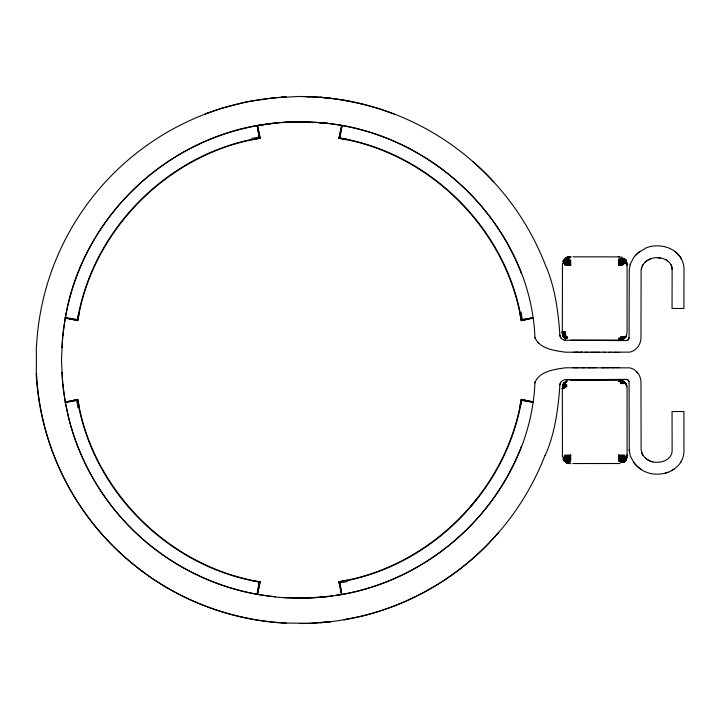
<?xml version="1.0" encoding="UTF-8"?>
<svg xmlns="http://www.w3.org/2000/svg" width="720" height="720" viewBox="0 0 720 720"><rect width="100%" height="100%" fill="white"/><g stroke="black" fill="none" stroke-linecap="round" stroke-linejoin="round"><path stroke-width="1.08" d="M321.831 122.868C431.379 131.238 530.253 225.981 534.915 337.149C538.902 348.867 555.075 350.703 565.623 352.206L629.676 352.143A13.428 13.428 0 0 0 631.701 351.54A13.716 13.716 0 0 0 633.591 350.631A14.337 14.337 0 0 0 636.354 348.543A14.796 14.796 0 0 0 637.317 347.526A15.111 15.111 0 0 0 638.937 345.231A15.435 15.435 0 0 0 640.98 337.581L641.106 270.378L642.258 266.004A13.266 13.266 0 0 1 643.248 264.384A14.931 14.931 0 0 1 645.003 262.35A16.083 16.083 0 0 1 647.199 260.568A16.731 16.731 0 0 1 650.538 258.84A16.794 16.794 0 0 1 652.041 258.345A17.784 17.784 0 0 1 657.045 257.706L660.375 257.985A19.431 19.431 0 0 1 662.634 258.489A16.695 16.695 0 0 1 664.677 259.218A15.048 15.048 0 0 1 665.919 259.821A13.923 13.923 0 0 1 667.584 260.883A12.465 12.465 0 0 1 669.006 262.116A11.412 11.412 0 0 1 669.816 263.016A10.746 10.746 0 0 1 670.806 264.474A10.242 10.242 0 0 1 671.319 265.518A9.981 9.981 0 0 1 672.12 269.451L672.048 308.466L683.928 308.484L683.973 268.191A21.798 21.798 0 0 0 681.507 259.137A22.221 22.221 0 0 0 679.644 256.194A23.256 23.256 0 0 0 677.322 253.548A24.363 24.363 0 0 0 674.586 251.235L672.534 249.885A27.342 27.342 0 0 0 669.168 248.202A29.511 29.511 0 0 0 665.46 246.933A32.004 32.004 0 0 0 662.823 246.348A33.795 33.795 0 0 0 658.629 245.862L657.18 245.817A28.386 28.386 0 0 0 652.761 246.105L649.953 246.654A28.179 28.179 0 0 0 646.002 247.959L638.109 252.864A28.701 28.701 0 0 0 635.382 255.564A27.747 27.747 0 0 0 633.114 258.525L630.423 263.808L629.262 269.226L629.091 337.68L628.29 339.822L626.787 340.56L564.858 340.263M36.342 346.455L36.342 373.545M629.091 337.509L628.605 339.399L627.111 340.533M562.455 263.196L562.329 331.785L562.842 335.43L565.578 338.94L563.499 336.78L562.455 333.711L562.329 331.785L565.578 331.785L563.499 334.008L562.455 333.252L562.329 331.785L563.499 334.872L567.009 336.537L567.009 338.49L564.408 337.149L562.842 334.917L562.329 331.785L562.842 333.378L565.578 334.917L563.499 335.592L562.455 333.252L563.499 336.537L565.578 338.823L565.578 333.459L564.408 331.785L562.842 333.378L562.329 331.785L562.842 335.367L564.408 338.031L564.408 331.785M568.692 265.149L569.187 263.682L570.645 263.196M562.329 455.229L562.455 457.173L562.329 388.584L563.499 383.517L562.455 388.584M620.217 456.687L620.973 458.352L620.217 461.367L618.759 455.229L622.17 456.822L623.115 458.316L620.973 459.981L618.759 460.296L618.759 455.229L624.996 455.229L623.745 456.417L622.395 455.229L621.882 457.443L624.897 459.585L625.455 458.352L626.067 458.64L624.897 459.585L623.745 456.417L620.703 455.229L619.947 456.903L619.947 460.215L618.759 461.466L621.486 461.079L623.439 459.909L624.114 459.027L623.511 457.443L623.826 455.229M626.949 457.056L625.905 459.981L623.826 462.267L626.553 458.811L627.075 455.229L625.905 460.296L627.075 455.229L627.075 388.584L626.553 384.948L626.949 386.631M564.408 382.437L562.842 385.452L562.455 387.117L563.499 386.37L562.329 388.584L563.499 384.777L567.009 386.757L563.499 387.396L562.329 388.584L562.842 385.002L564.408 382.347L564.408 388.584L562.842 386.991L562.329 388.584L563.499 388.584L563.499 383.589L564.408 382.437L562.455 386.757M62.703 335.664L61.479 360L62.703 384.336M562.329 388.584L563.499 383.589L562.842 385.173L564.408 382.734L567.009 380.907L563.499 383.832M626.949 457.173L625.905 460.215L627.075 455.229L626.949 455.688M626.949 456.084L627.075 455.229L625.905 459.981L623.826 462.267M626.949 456.417L627.075 455.229M641.178 269.307L641.565 267.66M257.004 594.306L259.029 582.723L260.046 582.183L257.346 594.36C221.157 588.006 186.633 572.805 157.194 550.845L156.924 550.638C113.94 518.481 82.314 471.51 68.976 419.499L65.25 402.03M257.481 593.28L259.371 582.507L260.127 581.742L257.553 594.396M341.568 126.648L339.669 137.493L338.904 138.258C429.975 153.135 506.412 229.608 521.28 320.67L522.027 319.86L533.061 317.835M65.25 317.97L77.013 319.851L77.778 320.616C92.646 229.536 169.128 153.108 260.19 138.231L259.371 137.493L257.49 126.72M65.322 317.565L76.797 319.509L77.364 320.445C91.899 232.092 164.151 157.239 251.874 139.401M621.486 259.299L618.759 265.149L622.395 265.149L624.609 262.413L624.897 260.784L624.114 259.785L620.433 258.111L623.439 260.469L624.897 263.682L625.797 263.466L626.067 261.729L618.759 265.149L618.759 260.073L621.846 260.784L623.115 262.053L622.17 263.556L618.759 265.149L620.217 259.002L621.486 259.299L621.882 258.444L622.557 259.785L623.115 259.002L623.439 260.469L624.114 259.785L624.114 261.342L624.897 260.784M341.577 125.532L338.904 138.258L347.067 139.833M79.353 312.444L77.778 320.616L65.241 318.06C81.909 215.127 173.628 130.752 277.632 122.859M341.577 594.468L338.904 581.742C429.948 566.874 506.385 490.428 521.262 399.384L522.018 400.149L533.07 402.084L521.703 399.474L522.234 400.491L533.034 402.381M347.166 580.599C434.88 562.761 507.132 487.908 521.676 399.555M77.328 320.526L78.912 312.354M519.687 407.547L521.28 399.33M520.119 407.646L521.703 399.474M570.186 263.223L570.645 261.504L567.918 262.413L564.795 262.413L563.607 263.466L563.94 262.017L566.847 261.342L565.965 260.469L566.289 259.002L568.971 258.111L569.187 259.002C566.1 259.2 564.165 262.233 564.408 265.149L566.847 261.342L570.645 260.073L570.645 265.149L565.578 265.149L568.818 264.294M626.553 335.43L627.075 331.785L627.075 265.149L625.905 260.073L627.075 265.149L625.905 260.073L627.075 265.149L626.949 264.69M569.457 456.903L569.457 460.215L570.645 461.466L567.918 461.079L567.918 457.956L567.009 455.229L570.645 457.173M620.217 263.682L619.209 263.223L618.759 261.504L621.486 262.413L622.341 264.294L618.759 265.149L620.352 261.729L618.759 258.903L620.217 259.002L620.973 260.388L620.217 263.682L620.703 265.149L623.745 263.961L623.511 262.926M562.455 386.667L562.842 385.002L562.842 388.584L562.455 388.125M680.949 461.871A21.798 21.798 0 0 0 683.964 451.809L683.928 411.516L672.048 411.534L672.12 450.549A10.053 10.053 0 0 1 671.076 455.013A10.746 10.746 0 0 1 670.176 456.516A11.412 11.412 0 0 1 669.006 457.893A12.465 12.465 0 0 1 667.584 459.117A13.923 13.923 0 0 1 666.495 459.846A15.048 15.048 0 0 1 665.307 460.494A16.344 16.344 0 0 1 664.02 461.052A17.811 17.811 0 0 1 662.634 461.511A19.44 19.44 0 0 1 660.366 462.024L657.045 462.303A17.784 17.784 0 0 1 652.824 461.862A16.776 16.776 0 0 1 647.829 459.837A16.074 16.074 0 0 1 645.507 458.118A14.931 14.931 0 0 1 643.248 455.616A13.266 13.266 0 0 1 642.258 453.996L641.106 449.622L640.98 382.419A15.435 15.435 0 0 0 639.279 375.39A15.111 15.111 0 0 0 637.317 372.474L636.354 371.457A14.337 14.337 0 0 0 634.185 369.729A13.716 13.716 0 0 0 632.349 368.73A13.428 13.428 0 0 0 629.676 367.857L565.623 367.794C555.048 369.27 539.217 371.133 534.933 382.653C530.469 488.655 440.397 580.248 336.789 595.314M569.457 460.215L566.847 459.027L565.965 459.909L566.289 461.367L567.513 461.925L567.234 462.537L566.289 461.367L566.847 460.584L565.281 459.027L564.507 456.687L570.645 455.229L569.187 461.367L568.431 458.352L570.645 455.229L565.578 455.229L566.289 458.316L567.918 457.956L570.645 458.865L570.186 457.146M564.408 382.734L562.455 387.396L564.408 383.22L567.009 381.267L563.499 384.228L562.455 386.91M619.947 456.903L619.209 457.146L618.759 458.865L620.352 458.64L621.882 457.443L623.439 459.909L623.115 458.316M626.949 456.903L624.996 461.079L623.826 461.925M624.996 382.347C619.218 379.71 615.132 378.432 624.609 382.347L624.897 383.517L620.433 383.517L620.217 382.347L624.996 382.347L620.433 380.394L621.882 380.781L623.439 382.347L623.115 383.517L621.486 380.781L618.759 380.268L570.645 380.268L570.645 379.656M630.063 264.897L630.423 263.808M618.759 340.524L570.645 340.344L618.759 340.11L620.973 338.94L621.882 336.861L622.557 338.031L621.882 339.588L623.115 338.94L618.759 338.94L618.759 340.524L619.641 340.533L619.047 340.533M545.058 455.751C555.021 433.449 558.216 408.924 559.908 384.777A5.751 5.751 0 0 1 560.853 382.239M567.513 258.444L566.847 259.785L566.289 259.002L567.234 257.832L570.645 265.149L567.513 262.926L564.507 263.682L570.645 265.149L567.558 260.784L564.498 260.784L563.94 262.017L570.645 265.149L569.457 260.154L569.457 263.466M624.114 459.027L624.897 456.687L625.797 456.903L624.609 457.956L623.511 457.443M567.918 461.079L570.645 455.229L563.94 458.352L564.498 459.585L567.558 459.585L570.645 455.229L570.645 460.296L569.79 457.056M77.904 407.862L76.797 400.482L77.328 399.474L65.277 402.156L77.013 400.14L77.778 399.384C92.646 490.464 169.128 566.892 260.19 581.769M521.127 312.138L522.243 319.518L521.703 320.526L533.079 317.961M621.486 338.031L620.433 336.861L624.114 336.861L623.439 338.031L623.115 336.861L621.486 339.588C614.52 341.037 627.219 339.552 626.436 335.43L623.511 338.94L622.17 339.588L618.759 340.11L620.217 338.031L620.973 338.94L620.973 339.588L618.759 340.11L620.352 339.588L618.759 338.031L624.897 338.031L625.797 336.861L624.897 336.861L623.745 338.94L618.912 340.092M570.645 260.073L569.79 263.313M618.759 460.296L619.605 457.056M339.075 137.844L342.045 125.622L340.011 137.277L339.075 137.844C427.428 152.379 502.272 224.64 520.119 312.354M620.433 263.961L621.846 260.784L619.947 263.466M562.842 386.37L565.578 384.228L567.009 385.173L564.408 385.857L565.578 386.91L565.578 384.228L564.408 383.904L565.578 381.546M625.905 458.316L626.553 457.443M562.455 332.64L563.499 331.785L563.499 336.861L562.842 335.367M470.475 506.655L475.947 500.022M562.842 332.64L563.499 332.973L562.842 331.785L562.842 332.64L565.578 333.459L563.499 334.881L562.455 333.252M498.762 532.368L486.927 545.202A263.286 263.286 0 0 1 360.369 616.509L343.908 619.74L346.581 619.272M568.971 258.111L567.918 259.299L567.918 262.413L567.009 265.149L568.728 264.69M494.748 536.904L495.252 536.328M620.433 383.517L621.486 382.347L621.882 383.517L622.557 381.438L618.759 380.268L619.947 381.438L620.352 380.781L618.759 380.268L620.973 381.438L620.217 380.394L621.882 380.781L624.609 382.347L626.436 384.948C625.698 381.834 620.352 379.872 619.227 380.295M618.759 265.149L622.557 261.342L621.882 262.926L623.115 262.053M569.79 257.346L570.645 256.824L570.645 257.346L567.009 257.346L565.578 257.994L566.289 257.994M569.052 257.346L570.645 256.824L567.009 257.346L570.645 256.824L569.052 257.346L570.645 257.346M619.209 380.394L618.759 380.781L622.395 380.781L623.826 381.438L618.759 381.438L618.759 379.476L619.641 379.467M559.872 385.056A5.778 5.778 0 0 1 562.122 380.889A5.868 5.868 0 0 1 565.137 379.71L627.003 379.458L628.38 380.277L629.091 382.491L629.262 450.774L630.423 456.192L633.816 462.483A28.557 28.557 0 0 0 638.109 467.136A29.088 29.088 0 0 0 641.241 469.512A28.8 28.8 0 0 0 644.751 471.483L646.002 472.041A28.179 28.179 0 0 0 649.953 473.346L652.761 473.895A28.386 28.386 0 0 0 657.18 474.183L658.629 474.138A33.795 33.795 0 0 0 661.455 473.868A31.995 31.995 0 0 0 665.46 473.067A29.502 29.502 0 0 0 667.962 472.275A28.071 28.071 0 0 0 671.454 470.718L675.54 468.036A23.922 23.922 0 0 0 677.322 466.452A23.04 23.04 0 0 0 678.924 464.724A22.203 22.203 0 0 0 680.94 461.871M618.759 381.438L619.605 380.394M621.846 338.94L619.947 339.975M564.498 459.585L565.281 459.027L563.94 458.352L563.607 456.903L564.795 457.956M566.289 458.316L570.645 455.229M620.433 339.975L623.115 338.94M623.826 461.367L624.996 460.584M622.557 338.94L620.217 339.975M562.842 385.857L563.499 385.497M521.28 320.67L533.097 318.078M569.187 456.687L565.893 457.443L564.507 456.687L564.408 455.229L565.659 456.417L568.971 456.417M565.578 257.994L570.645 256.824L567.063 257.346L564.795 258.903M562.842 333.378L562.455 332.973L564.408 336.465L565.578 337.149L567.009 336.537M622.17 339.588L623.745 338.94M204.984 114.066L221.211 108.342L247.023 101.745M206.802 113.346L207.423 113.103M568.431 257.346L569.457 256.959L567.918 257.346L569.187 256.959M251.964 139.833L260.19 138.231M567.513 257.346L570.645 256.824M565.659 263.961L568.971 263.961M623.745 456.417L620.433 456.417L618.759 455.229L621.486 461.079L621.486 457.956L620.433 456.417M568.818 256.959L564.507 258.903L568.971 256.959M620.586 339.975L622.341 339.588L618.759 339.588L619.209 339.975M347.067 580.167L338.904 581.742L339.66 582.507L341.559 593.352M246.456 101.844L275.364 97.632M257.229 125.658L259.038 137.277L260.046 137.817L257.544 125.604L260.127 138.258M256.239 125.838L263.61 124.524M522.243 319.518L533.034 317.628M65.34 402.489L76.797 400.482M337.797 595.134L335.412 595.503M251.658 138.393L259.038 137.277M340.002 582.723L341.712 594.441L338.994 582.183L340.002 582.723L347.382 581.607M284.22 597.645L309.096 598.014L332.406 595.917M284.22 623.043L309.933 623.313L332.406 621.45M272.385 97.875L299.511 96.48L320.247 97.29L340.551 99.666L360.477 103.581M281.601 122.562L291.834 122.004M281.988 97.128L281.214 97.191M282.474 97.092L285.966 96.822M618.759 457.173L619.209 457.146M619.497 463.491L617.607 463.545M619.227 463.509L572.94 463.545M293.76 121.95L298.026 121.842M309.267 121.995L287.424 122.112L275.337 123.039A239.661 239.661 0 0 1 299.673 121.806L318.483 122.544M290.646 122.031L299.952 121.806M572.967 367.767L574.083 367.758M618.282 367.587L619.641 367.587M615.897 367.596L616.374 367.596M601.605 367.65L603.333 367.65M574.956 367.758L576.666 367.749M577.161 367.749L577.692 367.749M578.835 367.74L579.546 367.74M582.075 367.731L585.063 367.713M587.547 367.704L596.286 367.677M602.55 367.65L608.877 367.623M611.154 367.614L614.214 367.605M616.275 367.596L616.815 367.596M565.704 379.674L626.895 379.44L628.29 380.178L629.046 381.825M572.931 256.824L619.641 256.887L618.237 256.824M568.692 256.959L570.645 256.959M620.586 264.294L622.341 264.294L622.395 265.149M618.759 339.975L620.703 339.975M619.641 352.413L617.823 352.413M618.759 380.394L623.745 381.438L625.797 383.517L626.067 384.948L625.797 383.517M562.455 387.729L563.499 388.584M568.818 456.084L565.578 455.229M620.586 456.084L622.341 456.084L618.759 455.229L622.557 460.584L622.557 459.027L618.759 455.229M565.281 461.466L564.507 461.466L562.968 458.865L564.795 461.466L563.607 460.296L565.281 461.466L564.498 460.296M567.558 462.375L568.431 463.023L567.009 463.023L570.645 463.545L565.578 462.375L566.289 462.375M573.273 352.233L574.119 352.242M576.666 352.251L578.835 352.26M581.409 352.269L582.318 352.269M590.958 352.305L592.047 352.314M598.752 352.332L599.85 352.341M613.728 352.395L616.212 352.404M615.897 352.404L616.428 352.404M574.956 352.242L577.098 352.251M580.077 352.26L581.985 352.269M584.964 352.278L588.204 352.296M592.713 352.314L598.068 352.332M603.333 352.35L605.628 352.359M608.778 352.377L611.64 352.386M306.153 96.615L309.933 96.687M618.759 263.196L619.209 263.223M570.186 463.419L570.645 463.545L565.578 462.375M568.818 463.419L565.659 462.375L570.645 463.545L569.79 463.419M568.971 463.419L570.645 463.545L569.457 463.419M569.187 463.419L570.645 463.545M329.346 98.172L330.462 98.28A265.995 265.995 0 0 0 299.511 96.48M318.312 122.526L324.153 123.093M340.551 99.666L344.232 100.314M344.727 100.404L350.523 101.421M533.106 401.814L521.262 399.384M65.277 317.853L77.364 320.445M251.874 580.599L259.965 582.156C171.612 567.621 96.759 495.36 78.912 407.646M338.994 137.817L347.166 139.401M356.049 102.618L355.356 102.465M360.207 103.518L361.458 103.833M620.586 380.394L622.341 380.781L620.703 380.394M620.703 256.959L622.395 257.346M362.889 104.202L361.782 103.914M360.36 103.554L379.602 108.891L394.929 114.354M622.17 263.556L623.745 263.961M564.408 335.592L565.578 337.149L567.009 337.635M619.947 380.394L621.846 381.438M565.893 462.375L567.234 463.023M622.557 381.438L624.897 383.517M624.897 382.347L623.511 381.438L624.114 383.517L623.439 382.347M622.17 380.781L623.115 381.438M564.498 260.784L570.645 265.149M626.949 264.294L627.075 265.149L625.905 260.388L623.826 258.444L624.996 259.785M563.499 336.78L562.455 333.612L563.499 336.537L565.578 338.49L563.499 335.592M562.455 332.973L563.499 336.141L565.578 338.49M618.759 338.94L619.605 339.975M674.586 251.235L676.458 252.738A23.229 23.229 0 0 1 679.644 256.194A22.239 22.239 0 0 1 681.507 259.146M537.894 342.468L538.677 343.161M624.609 262.413L625.797 263.466L625.455 262.017M565.578 337.149L567.009 338.49M623.826 258.111L624.996 259.299M564.408 337.635L565.578 338.823M565.578 337.932L564.408 336.465L565.578 336.141L564.408 334.521M564.408 333.252L565.578 334.917M563.499 336.537L564.408 337.932M625.905 261.342L626.553 262.413M618.759 260.073L619.605 263.313M625.905 260.784L626.949 263.466M625.905 260.154L626.949 263.313M569.187 263.682L568.431 260.388M625.905 260.388L627.075 265.149L626.949 263.961M562.842 331.785L562.842 335.43L562.455 331.785M562.455 333.711L562.842 335.43M562.455 333.459L562.842 335.196M519.687 312.444L521.262 320.607M79.353 407.547L77.778 399.384L65.295 402.264M568.692 455.229L568.728 455.688M629.226 449.712L629.262 450.774M624.114 336.861L624.114 338.031M535.257 338.742A6.075 6.075 0 0 1 534.951 337.554M61.947 347.76A237.879 237.879 0 0 1 275.346 123.174A237.852 237.852 0 0 0 257.04 125.793M62.874 335.673A237.852 237.852 0 0 1 65.466 317.367M534.915 382.851A5.841 5.841 0 0 1 535.131 381.645M493.623 181.827A291.888 291.888 0 0 0 472.779 161.496A291.96 291.96 0 0 1 493.623 181.827A263.502 263.502 0 0 1 545.076 264.24C555.003 286.56 558.225 311.067 559.908 335.223A5.751 5.751 0 0 0 561.168 338.184M635.382 255.564A28.872 28.872 0 0 1 640.152 251.235M521.496 446.202A238.32 238.32 0 0 1 318.438 597.519M521.487 273.708A238.32 238.32 0 0 0 336.825 124.623A237.519 237.519 0 0 0 318.429 122.535L327.663 123.435A239.841 239.841 0 0 0 299.673 121.806M61.947 372.24A237.879 237.879 0 0 0 275.346 596.826A237.852 237.852 0 0 1 257.04 594.207M36.513 346.464A263.232 263.232 0 0 1 285.975 96.993M320.256 97.209A262.836 262.836 0 0 1 472.77 161.505M330.462 621.72A265.995 265.995 0 0 1 299.511 623.52M285.975 623.007A263.232 263.232 0 0 1 36.513 373.536M327.663 596.565A239.832 239.832 0 0 1 299.673 598.194A239.661 239.661 0 0 1 275.337 596.961M544.887 455.688A263.376 263.376 0 0 1 320.256 622.728M564.858 340.254A5.805 5.805 0 0 1 559.863 334.944M670.806 264.474A10.053 10.053 0 0 1 672.12 269.451M665.919 259.821A13.761 13.761 0 0 1 667.584 260.883M657.909 257.724A21.996 21.996 0 0 1 660.375 257.985M644.994 262.341A16.452 16.452 0 0 1 650.538 258.84M642.258 266.004A13.194 13.194 0 0 1 643.248 264.384M65.466 402.633A237.852 237.852 0 0 1 62.874 384.327M636.354 371.457A14.796 14.796 0 0 1 637.758 373.014M641.565 452.34A11.376 11.376 0 0 0 642.258 453.996A13.194 13.194 0 0 0 643.248 455.616M650.538 461.16A16.344 16.344 0 0 1 645.507 458.127M652.824 461.853A16.794 16.794 0 0 1 651.276 461.43M674.586 468.765A26.064 26.064 0 0 1 671.454 470.718M667.962 472.275A29.511 29.511 0 0 1 665.46 473.067M641.241 469.512A28.872 28.872 0 0 1 633.816 462.483M285.966 623.223A262.53 262.53 0 0 1 141.912 571.122M141.984 571.032A263.655 263.655 0 0 1 36.153 373.554M563.607 260.073L562.968 261.504L563.607 260.073M624.114 460.584L623.511 461.925L624.609 461.079L624.114 460.584M564.795 259.299L563.94 260.388L565.281 259.785L564.795 259.299M623.115 461.367L622.17 462.537L621.882 461.925L620.433 462.267L620.586 462.906L623.115 461.367M563.499 334.881L562.842 334.008L563.499 334.872"/></g></svg>
